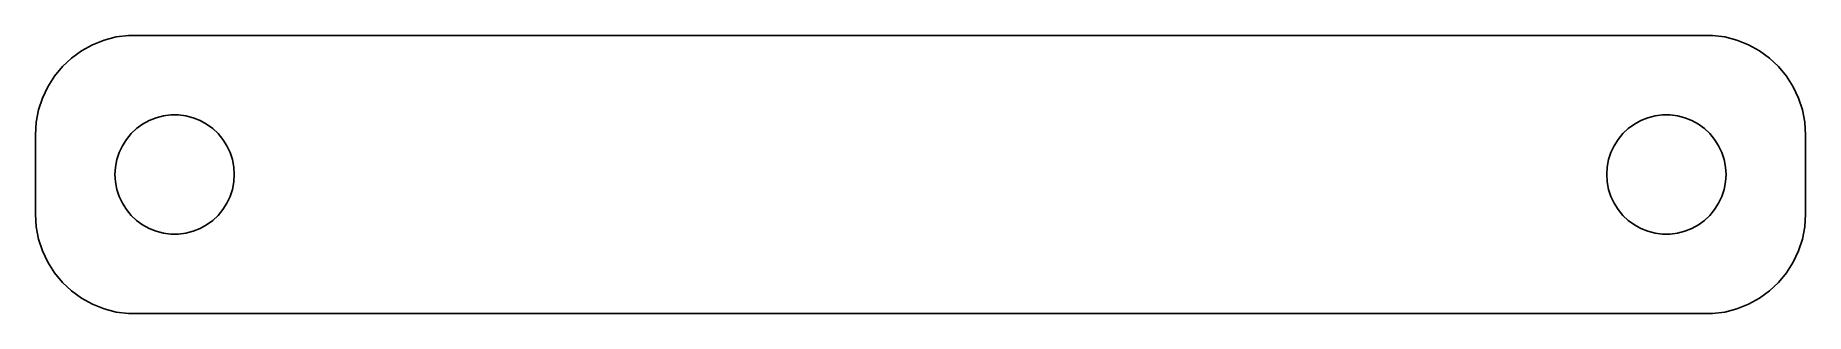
# Model space of a CAD drawing. Header units: metres. Extents: x -44.5 to 44.5, y 17 to 31.
import ezdxf

# ---------------------------------------------------------------- set-up
doc = ezdxf.new("R2010")
doc.units = ezdxf.units.M

msp = doc.modelspace()

# ---------------------------------------------------------------- linework, layer by layer
for p, q in [((-41.6289, 30.5241), (-42.1791, 30.2216)), ((-41.0451, 30.7553), (-41.6289, 30.5241)), ((-40.4369, 30.9114), (-41.0451, 30.7553)), ((-39.8139, 30.9901), (-40.4369, 30.9114)), ((39.8139, 30.9901), (-39.8139, 30.9901)), ((40.4369, 30.9114), (39.8139, 30.9901)), ((41.0451, 30.7553), (40.4369, 30.9114)), ((41.6289, 30.5241), (41.0451, 30.7553)), ((42.1791, 30.2216), (41.6289, 30.5241)), ((-43.1448, 29.4227), (-43.5451, 28.9389)), ((-42.6871, 29.8526), (-43.1448, 29.4227)), ((-42.1791, 30.2216), (-42.6871, 29.8526)), ((42.6871, 29.8526), (42.1791, 30.2216)), ((43.1448, 29.4227), (42.6871, 29.8526)), ((43.5451, 28.9389), (43.1448, 29.4227)), ((-43.5451, 28.9389), (-43.8815, 28.4088)), ((43.8815, 28.4088), (43.5451, 28.9389)), ((-44.1489, 27.8406), (-44.3429, 27.2434)), ((-43.8815, 28.4088), (-44.1489, 27.8406)), ((44.1489, 27.8406), (43.8815, 28.4088)), ((44.3429, 27.2434), (44.1489, 27.8406)), ((-44.3429, 27.2434), (-44.4606, 26.6267)), ((-39.1075, 26.533), (-38.7773, 26.7145)), ((-38.7773, 26.7145), (-38.427, 26.8532)), ((-38.427, 26.8532), (-38.0621, 26.9469)), ((-38.0621, 26.9469), (-37.6884, 26.9941)), ((-37.6884, 26.9941), (-37.3116, 26.9941)), ((-37.3116, 26.9941), (-36.9379, 26.9469)), ((-36.9379, 26.9469), (-36.5729, 26.8532)), ((-36.5729, 26.8532), (-36.2227, 26.7145)), ((-36.2227, 26.7145), (-35.8925, 26.533)), ((35.8925, 26.533), (36.2227, 26.7145)), ((36.2227, 26.7145), (36.5729, 26.8532)), ((36.5729, 26.8532), (36.9379, 26.9469)), ((36.9379, 26.9469), (37.3116, 26.9941)), ((37.3116, 26.9941), (37.6884, 26.9941)), ((37.6884, 26.9941), (38.0621, 26.9469)), ((38.0621, 26.9469), (38.427, 26.8532)), ((38.427, 26.8532), (38.7773, 26.7145)), ((38.7773, 26.7145), (39.1075, 26.533)), ((44.4606, 26.6267), (44.3429, 27.2434)), ((-44.4606, 26.6267), (-44.5, 26)), ((-44.5, 26), (-44.5, 22)), ((-39.927, 25.7634), (-39.6869, 26.0536)), ((-39.6869, 26.0536), (-39.4123, 26.3115)), ((-39.4123, 26.3115), (-39.1075, 26.533)), ((-35.8925, 26.533), (-35.5877, 26.3115)), ((-35.5877, 26.3115), (-35.3131, 26.0536)), ((-35.3131, 26.0536), (-35.0729, 25.7634)), ((35.0729, 25.7634), (35.3131, 26.0536)), ((35.3131, 26.0536), (35.5877, 26.3115)), ((35.5877, 26.3115), (35.8925, 26.533)), ((39.1075, 26.533), (39.4123, 26.3115)), ((39.4123, 26.3115), (39.6869, 26.0536)), ((39.6869, 26.0536), (39.927, 25.7634)), ((44.5, 26), (44.4606, 26.6267)), ((44.5, 22), (44.5, 26)), ((-40.4057, 24.7461), (-40.2893, 25.1044)), ((-40.2893, 25.1044), (-40.1289, 25.4453)), ((-40.1289, 25.4453), (-39.927, 25.7634)), ((-35.0729, 25.7634), (-34.8711, 25.4453)), ((-34.8711, 25.4453), (-34.7107, 25.1044)), ((-34.7107, 25.1044), (-34.5942, 24.7461)), ((34.5942, 24.7461), (34.7107, 25.1044)), ((34.7107, 25.1044), (34.8711, 25.4453)), ((34.8711, 25.4453), (35.0729, 25.7634)), ((39.927, 25.7634), (40.1289, 25.4453)), ((40.1289, 25.4453), (40.2893, 25.1044)), ((40.2893, 25.1044), (40.4057, 24.7461)), ((-40.5, 24), (-40.4763, 24.376)), ((-40.4763, 24.376), (-40.4057, 24.7461)), ((-34.5942, 24.7461), (-34.5237, 24.376)), ((-34.5237, 24.376), (-34.5, 24)), ((34.5, 24), (34.5237, 24.376)), ((34.5237, 24.376), (34.5942, 24.7461)), ((40.4057, 24.7461), (40.4763, 24.376)), ((40.4763, 24.376), (40.5, 24)), ((-40.4763, 23.624), (-40.5, 24)), ((-40.4057, 23.2539), (-40.4763, 23.624)), ((-40.2893, 22.8956), (-40.4057, 23.2539)), ((-34.5942, 23.2539), (-34.7107, 22.8956)), ((-34.5237, 23.624), (-34.5942, 23.2539)), ((-34.5, 24), (-34.5237, 23.624)), ((34.5237, 23.624), (34.5, 24)), ((34.5942, 23.2539), (34.5237, 23.624)), ((34.7107, 22.8956), (34.5942, 23.2539)), ((40.4057, 23.2539), (40.2893, 22.8956)), ((40.4763, 23.624), (40.4057, 23.2539)), ((40.5, 24), (40.4763, 23.624)), ((-40.1289, 22.5547), (-40.2893, 22.8956)), ((-39.927, 22.2366), (-40.1289, 22.5547)), ((-34.8711, 22.5547), (-35.0729, 22.2366)), ((-34.7107, 22.8956), (-34.8711, 22.5547)), ((34.8711, 22.5547), (34.7107, 22.8956)), ((35.0729, 22.2366), (34.8711, 22.5547)), ((40.1289, 22.5547), (39.927, 22.2366)), ((40.2893, 22.8956), (40.1289, 22.5547)), ((-44.5, 22), (-44.4606, 21.3733)), ((-44.4606, 21.3733), (-44.3429, 20.7566)), ((-39.6869, 21.9464), (-39.927, 22.2366)), ((-39.4123, 21.6885), (-39.6869, 21.9464)), ((-39.1075, 21.467), (-39.4123, 21.6885)), ((-38.7773, 21.2855), (-39.1075, 21.467)), ((-35.8925, 21.467), (-36.2227, 21.2855)), ((-35.5877, 21.6885), (-35.8925, 21.467)), ((-35.3131, 21.9464), (-35.5877, 21.6885)), ((-35.0729, 22.2366), (-35.3131, 21.9464)), ((35.3131, 21.9464), (35.0729, 22.2366)), ((35.5877, 21.6885), (35.3131, 21.9464)), ((35.8925, 21.467), (35.5877, 21.6885)), ((36.2227, 21.2855), (35.8925, 21.467)), ((39.1075, 21.467), (38.7773, 21.2855)), ((39.4123, 21.6885), (39.1075, 21.467)), ((39.6869, 21.9464), (39.4123, 21.6885)), ((39.927, 22.2366), (39.6869, 21.9464)), ((44.3429, 20.7566), (44.4606, 21.3733)), ((44.4606, 21.3733), (44.5, 22)), ((-44.3429, 20.7566), (-44.1489, 20.1594)), ((-38.427, 21.1468), (-38.7773, 21.2855)), ((-38.0621, 21.0531), (-38.427, 21.1468)), ((-37.6884, 21.0059), (-38.0621, 21.0531)), ((-37.3116, 21.0059), (-37.6884, 21.0059)), ((-36.9379, 21.0531), (-37.3116, 21.0059)), ((-36.5729, 21.1468), (-36.9379, 21.0531)), ((-36.2227, 21.2855), (-36.5729, 21.1468)), ((36.5729, 21.1468), (36.2227, 21.2855)), ((36.9379, 21.0531), (36.5729, 21.1468)), ((37.3116, 21.0059), (36.9379, 21.0531)), ((37.6884, 21.0059), (37.3116, 21.0059)), ((38.0621, 21.0531), (37.6884, 21.0059)), ((38.427, 21.1468), (38.0621, 21.0531)), ((38.7773, 21.2855), (38.427, 21.1468)), ((44.1489, 20.1594), (44.3429, 20.7566)), ((-44.1489, 20.1594), (-43.8815, 19.5912)), ((-43.8815, 19.5912), (-43.5451, 19.0611)), ((43.5451, 19.0611), (43.8815, 19.5912)), ((43.8815, 19.5912), (44.1489, 20.1594)), ((-43.5451, 19.0611), (-43.1448, 18.5773)), ((43.1448, 18.5773), (43.5451, 19.0611)), ((-43.1448, 18.5773), (-42.6871, 18.1474)), ((-42.6871, 18.1474), (-42.1791, 17.7784)), ((42.1791, 17.7784), (42.6871, 18.1474)), ((42.6871, 18.1474), (43.1448, 18.5773)), ((-42.1791, 17.7784), (-41.6289, 17.4759)), ((-41.6289, 17.4759), (-41.0451, 17.2447)), ((-41.0451, 17.2447), (-40.4369, 17.0886)), ((-40.4369, 17.0886), (-39.8139, 17.0099)), ((-39.8139, 17.0099), (39.8139, 17.0099)), ((39.8139, 17.0099), (40.4369, 17.0886)), ((40.4369, 17.0886), (41.0451, 17.2447)), ((41.0451, 17.2447), (41.6289, 17.4759)), ((41.6289, 17.4759), (42.1791, 17.7784))]:
    msp.add_line(p, q)

doc.saveas('drawing.dxf')
